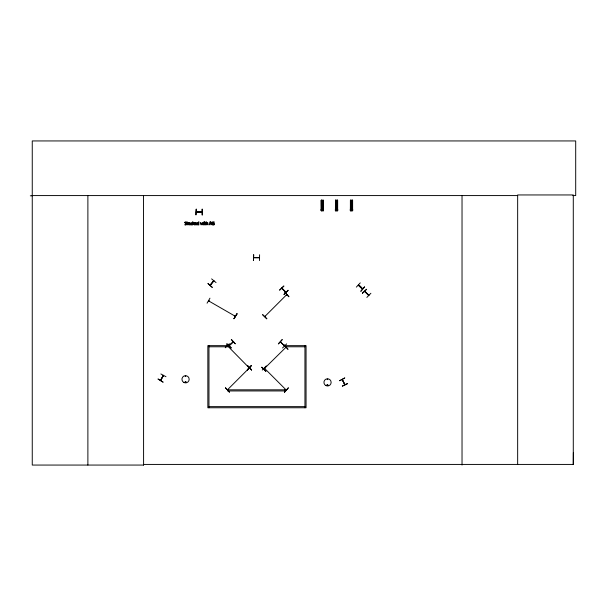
<?xml version="1.0" encoding="UTF-8"?>
<svg xmlns="http://www.w3.org/2000/svg" width="606" height="606" viewBox="0 0 606 606"><rect width="100%" height="100%" fill="white"/><g stroke="black" fill="none" stroke-linecap="round" stroke-linejoin="round"><path stroke-width="0.91" d="M572.867 195.579L575.7 195.579L575.7 140.94L32.254 140.94L32.254 465.06L143.592 465.06L143.516 464.423L573.284 464.423L573.367 452.705M358.32 285.199L362.358 289.017M362.062 288.736C364.191 289.501 357.805 283.623 358.593 285.502M368.266 294.986L368.849 295.137M227.523 345.738L227.712 346.291L227.25 345.837M264.837 368.327L264.451 367.933L264.731 368.539M286.206 390.014L286.017 389.461M282.351 288.501L281.745 288.221L285.752 292.403M280.57 341.739L280.798 342.352M285.979 292.168L285.32 291.895M284.078 345.655L284.57 345.738M284.638 345.806L280.434 341.935L284.487 345.988M185.163 382C186.201 380.689 185.739 383.409 185.224 381.909M186.103 382.144C185.133 380.129 184.83 383.53 186.012 382.257M327.232 379.295C328.051 380.515 327.573 378.114 327.331 379.583M327.035 384.954C328.354 387.09 327.763 382.931 327.051 385.371M210.608 284.911L210.085 285.206L213.835 280.873M213.517 281.373L213.721 280.699M364.577 291.486L368.653 295.349M365.176 291.706L364.744 291.251L368.706 295.349M163.476 375.455L160.575 380.333L160.999 380.038M160.552 380.257L163.294 375.311L163.309 375.894M265.398 316.309L264.852 316.415M286.888 294.789L286.282 295.077L286.736 294.614M233.06 341.663L232.818 342.216M185.33 376.061C185.239 377.44 186.436 375.462 185.277 376.212M327.195 384.893C327.445 386.545 328.399 383.962 327.202 384.999M342.708 379.924L342.292 379.568L344.988 384.628M344.806 384.712L344.784 384.143M210.115 285.131L213.653 280.745M196.238 211.964L202.033 212.358L196.329 212.289M201.381 211.964L201.381 212.365M160.878 373.963L165.976 376.712M163.506 375.402L160.726 380.485M207.063 303.197L209.956 298.182M209.085 300.902L208.479 300.788L209.108 300.856M237.067 313.832L233.946 318.718L237.09 313.847M233.984 318.741L236.848 313.711M265.345 316.332L264.951 316.688M227.47 389.749L227.848 389.347M285.918 347.329L263.928 369.001L264.337 368.584M229.636 345.465C226.727 346.42 240.415 335.891 229.235 345.859M342.261 379.507L344.738 384.749M327.99 385.355L327.535 385.613M210.237 285.335L213.88 280.828M212.214 287.342L207.896 283.464L212.229 287.32M216.047 282.585L211.592 278.881M253.778 257.565L259.504 257.565M356.336 287.123L360.259 282.866M364.585 286.956L360.775 291.327L364.524 286.896M362.433 293.236L366.63 289.229L362.418 293.221M370.895 293.266L366.857 297.417M225.227 347.768L229.356 343.708M262.595 314.809L266.738 318.854M247.271 369.811L251.316 365.66M228.03 389.529L227.727 389.878M248.998 368.289L249.551 368.016L248.952 368.334M261.671 367.312L265.814 371.364M262.284 370.046L266.322 365.903M279.555 289.986L283.866 286.1M279.737 290.168L283.805 286.04M231.075 347.889L226.765 344.011L231.083 347.874M283.919 294.349L288.017 290.251M284.093 294.516L288.168 290.403M235.181 343.784L231.31 339.458L235.211 343.753M264.852 316.499L286.691 294.66L286.282 295.077M278.389 343.837L282.282 339.542L278.419 343.867M282.525 347.973L286.638 343.897M264.208 368.63L264.027 369.19M339.716 380.666L344.814 377.902L339.754 380.742M342.329 386.014L347.533 383.469M342.428 386.204L347.639 383.689M342.254 379.621L344.784 384.659M234.923 315.832L235.34 316.029M249.407 367.872L227.477 389.802M248.93 367.213L249.18 367.766M285.888 389.423L286.305 389.741M322.422 210.199L322.218 210.593M336.421 210.327L336.459 210.593M227.432 345.738L249.051 367.721M196.329 212.35L202.033 212.289M30.3 195.806L32.254 195.799M32.254 195.579L517.66 195.579M321.188 200.26L323.422 200.253L323.422 210.714L321.188 210.721L321.233 200.26L321.339 210.721M335.429 200.26L337.656 200.253L337.656 210.714L335.429 210.721M321.339 201.321L323.271 201.321M335.572 201.321L337.504 201.321M350.533 201.321L352.465 201.321M321.339 202.033L323.271 202.033M335.572 202.033L337.504 202.033M350.533 202.033L352.465 202.033M321.339 203.093L323.271 203.093M335.572 203.093L337.504 203.093M350.533 203.093L352.465 203.093M321.331 204.033L323.263 204.033M335.572 204.033L337.504 204.033M350.533 204.033L352.465 204.033M321.331 205.101L323.263 205.101M335.572 205.101L337.504 205.101M350.533 205.101L352.465 205.101M202.025 209.168L202.109 214.963M321.339 209.653L323.271 209.653M335.572 209.653L337.504 209.653M350.533 209.653L352.465 209.653M321.013 209.949L323.589 209.949M335.254 209.949L337.83 209.949M350.215 209.949L352.79 209.949M321.013 210.032L323.589 210.032M335.254 210.032L337.83 210.032M350.215 210.032L352.79 210.032M350.389 210.721L352.616 210.714L352.616 200.253L350.389 200.26L350.397 210.721L350.533 200.26M196.299 211.964L202.025 211.964M259.512 257.83L253.778 257.823M259.504 260.565L259.588 254.77M208.972 346.784L228.28 346.784L228.28 345.655L207.843 345.655L207.843 407.762L306.06 407.762L306.06 345.655L285.631 345.655L285.631 346.784L304.939 346.784M208.972 406.634L304.939 406.634M234.825 316.006L235.333 316.294L208.57 300.871M364.82 291.327L368.872 295.198M285.714 292.274L281.782 288.259M358.297 285.138L362.464 289.077M262.762 314.635L266.882 318.703M264.693 368.501L264.322 368.13L286.161 389.976L285.812 389.666M261.837 367.138L265.958 371.205M247.475 365.857L251.596 369.925M281.926 288.115L285.941 292.1M226.962 343.807L231.03 347.935M573.284 464.423L573.284 194.95L517.66 194.95L517.66 464.423M462.03 195.579L462.03 465.06M352.465 200.253L352.465 210.714M352.328 200.253L352.366 210.714L352.245 200.253M352.109 200.253L352.071 210.714M351.942 200.253L351.95 210.714M351.798 210.714L351.207 210.714M351.063 200.26L351.056 210.721M351.018 210.721L350.935 200.26L350.813 210.721M350.76 200.26L350.692 210.721M350.639 200.26L350.556 210.721M337.489 200.253L337.504 210.714M337.353 200.253L337.353 210.714M337.231 200.253L337.269 210.714M337.148 200.253L337.11 210.714M337.027 200.253L336.989 210.714M336.838 210.714L336.247 210.714M336.057 200.26L336.095 210.721M335.936 200.26L335.974 210.721M335.845 200.26L335.8 210.721M335.732 200.26L335.679 210.721M335.595 200.26L335.572 210.721M335.474 200.26L335.436 210.721M323.369 210.714L323.286 200.253L323.271 210.714M323.127 200.253L323.119 210.714M322.998 210.714L322.74 200.253M322.597 210.714L322.006 210.714M321.816 200.26L321.869 210.721M321.733 200.26L321.695 210.721M321.566 200.26L321.574 210.721M321.491 200.26L321.445 210.721M304.939 345.655L304.939 407.762M208.972 345.655L208.972 407.762M202.321 209.168L202.321 214.963M143.508 195.579L143.592 465.06M87.885 195.579L87.885 465.06M191.072 223.599C190.898 225.114 193.791 224.515 191.299 224.924A0.886 0.886 0 0 1 190.837 224.531L190.958 222.91L192.413 222.773L191.072 223.599M194.723 223.546L195.17 224.818L196.639 224.803L195.109 224.023L196.685 223.834L196.299 222.728L195.337 222.667L194.723 223.546M196.935 223.531L197.276 224.834L198.844 224.94L198.844 221.743L198.457 222.743A1.045 1.045 0 0 0 197.692 222.607A0.901 0.901 0 0 0 197.208 222.902L196.935 223.531M184.777 222.523C185.853 224.349 187.534 224.25 184.739 224.758C186.709 226.008 187.671 222.963 185.292 222.97C185.375 221.826 188.072 222.326 185.383 221.887A0.977 0.977 0 0 0 184.928 222.213L184.777 222.523M212.6 222.523C213.668 224.349 215.35 224.25 212.554 224.758C214.524 226.008 215.486 222.963 213.107 222.97C213.191 221.826 215.887 222.326 213.198 221.887A0.977 0.977 0 0 0 212.744 222.213L212.6 222.523M197.359 223.432C197.632 226.849 199.291 221.531 197.359 223.432M188.481 224.053L188.451 224.273A0.788 0.788 0 0 0 188.572 224.697L190.276 224.94L190.14 222.872L188.64 222.697L189.898 223.432L188.481 224.053M321.884 204.457C322.415 206.093 323.165 203.298 321.884 204.457M336.125 204.457C336.648 206.093 337.398 203.298 336.125 204.457M351.086 204.457C351.609 206.093 352.359 203.298 351.086 204.457M188.875 224.099L189.458 224.629L189.898 223.743L188.875 224.099M203.108 222.644L202.73 224.425L202.169 222.644L201.306 224.425L200.495 222.644L201.086 224.94L201.995 223.175L202.919 224.94L203.495 222.644L203.108 222.644M195.147 223.281C196.609 224.69 196.344 221.97 195.147 223.281M158.098 379.045L163.022 382.113L158.098 379.045M194.056 222.644L193.147 223.614L192.761 221.743L192.761 224.94L193.299 223.834L194.662 224.94L193.594 223.606L194.541 222.644L194.056 222.644M284.971 292.425L288.865 296.72L284.971 292.425M225.493 387.84L229.401 392.12L225.493 387.84M247.642 365.683L251.535 369.978L247.642 365.683M251.285 365.63L247.445 369.978L251.285 365.63M284.047 344.928L287.941 349.223L284.047 344.928M288.312 387.885L284.472 392.233L288.312 387.885M206.767 222.766L206.207 221.743L206.207 224.94L206.593 223.228L207.191 222.955L208.01 224.94L207.903 222.932L206.767 222.766M188.307 224.576L187.671 224.508L187.618 222.97L188.33 222.644L187.231 221.985C186.792 222.546 187.08 225.977 188.33 224.576M205.896 224.576L205.267 224.508L205.207 222.97L205.919 222.644L204.82 221.985C204.381 222.546 204.669 225.977 205.919 224.576M196.238 209.168L195.943 214.963L196.192 209.168M204.26 221.864L203.821 222.266L204.26 221.864M210.479 221.879L209.896 221.879L209.896 224.94L210.282 222.304L212.085 224.94L212.085 221.879L211.706 224.303L210.479 221.879M204.23 222.644L203.843 222.644L203.843 224.94L204.23 224.94L204.23 222.644M253.717 254.77L253.422 260.565L253.634 254.77M284.585 389.817L227.667 389.817L227.667 390.946L284.585 390.946L284.585 389.817M183.754 382.416A3.613 3.613 0 0 0 189.17 379.288A3.613 3.613 0 0 0 183.754 376.159A3.613 3.613 0 0 0 183.754 382.416M325.733 385.507A3.606 3.606 0 0 0 331.141 382.386A3.606 3.606 0 0 0 325.733 379.265A3.606 3.606 0 0 0 325.733 385.507"/></g></svg>
